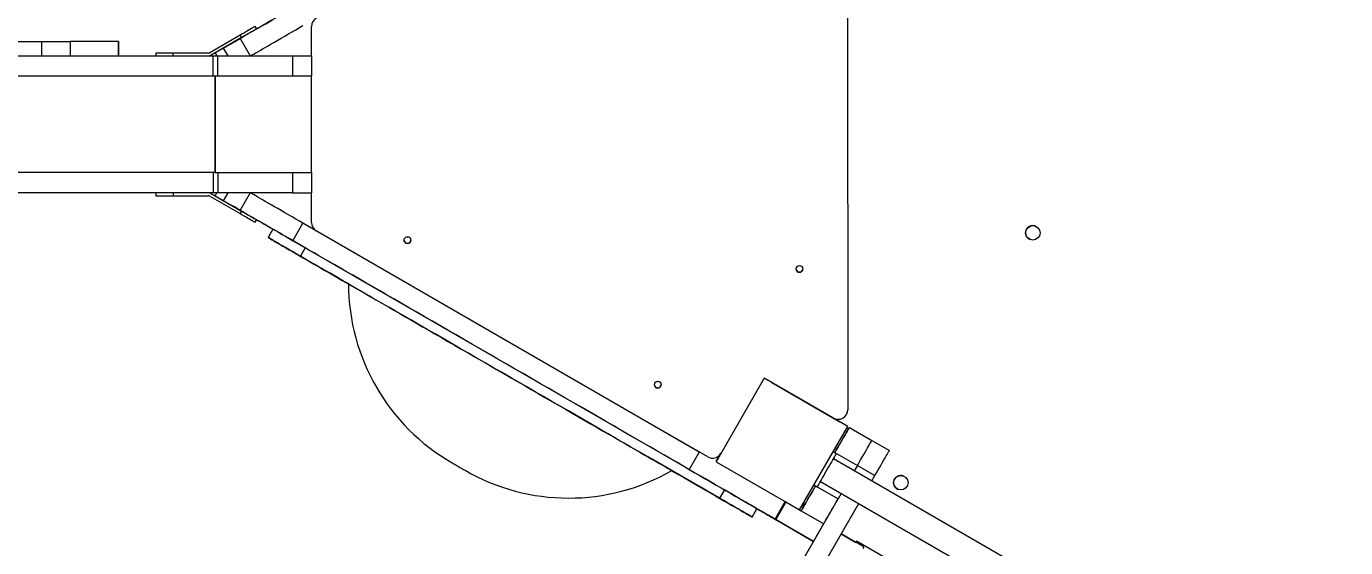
# Model space of a CAD drawing. Header units: millimetres. Extents: x -8083 to 6576, y -6691 to 5601.
# Drawn here: x -3914 to -2545, y -499 to 42 of the extents above; entities that cross this region are included whole.
import ezdxf

# ---------------------------------------------------------------- set-up
doc = ezdxf.new("R2010")
doc.units = ezdxf.units.MM
for name, color, linetype in [('DIKOM_ОБЪЕКТ', 7, 'Continuous'), ('DIKOM_РАЗМЕР_ЗОНА', 7, 'Continuous'), ('DIKOM_РАЗМЕР_ОБЪЕКТА', 7, 'Continuous')]:
    doc.layers.add(name, color=color, linetype=linetype)
doc.styles.add('style1', font='arial.ttf', dxfattribs={"width": 0.8})
doc.dimstyles.new('1-50', dxfattribs={"dimtxt": 300, "dimasz": 200, "dimexe": 100, "dimexo": 0, "dimgap": 100, "dimtad": 1, "dimtxsty": 'style1', "dimcen": 200, "dimclrd": 7, "dimclre": 7, "dimclrt": 7, "dimadec": 1, "dimazin": 2, "dimtfac": 1, "dimtmove": 0, "dimatfit": 2, "dimfxl": 0, "dimlwd": 25, "dimlwe": 18, "dimarcsym": 0})

# ---------------------------------------------------------------- blocks, each defined once
blk = doc.blocks.new('*D9')
at = {"layer": 'Defpoints', "color": 0, "transparency": 16777216}
for p in [(-396.4, 3600.5), (-7041.6, -3045.5), (-3854.4, -3045.5)]:
    blk.add_point(p, dxfattribs=at)
at = {"layer": 'DIKOM_РАЗМЕР_ОБЪЕКТА', "color": 7, "lineweight": 18, "transparency": 16777216}
for p, q in [((-396.4, 3600.5), (-7141.6, 3600.5)), ((-3854.4, -3045.5), (-7141.6, -3045.5))]:
    blk.add_line(p, q, dxfattribs=at)
at = {"layer": 'DIKOM_РАЗМЕР_ОБЪЕКТА', "color": 7, "lineweight": 25, "transparency": 16777216}
blk.add_line((-7041.6, 3400.5), (-7041.6, -2845.5), dxfattribs=at)
at = {"layer": 'DIKOM_РАЗМЕР_ОБЪЕКТА', "color": 7, "transparency": 16777216}
for points in [[(-7075, 3400.5), (-7008.3, 3400.5), (-7041.6, 3600.5)], [(-7075, -2845.5), (-7008.3, -2845.5), (-7041.6, -3045.5)]]:
    blk.add_solid(points, dxfattribs=at)
at = {"layer": 'DIKOM_РАЗМЕР_ОБЪЕКТА', "color": 7, "transparency": 16777216, "insert": (-7294.8, 463.6), "char_height": 300, "attachment_point": 5, "rotation": 90, "style": 'style1'}
blk.add_mtext('6650', dxfattribs=at)
blk = doc.blocks.new('*D10')
at = {"layer": 'Defpoints', "color": 0, "transparency": 16777216}
for p in [(-4711.6, -59.9), (5076.7, -1609.9), (5076.7, -5900.2)]:
    blk.add_point(p, dxfattribs=at)
at = {"layer": 'DIKOM_РАЗМЕР_ОБЪЕКТА', "color": 7, "lineweight": 18, "transparency": 16777216}
for p, q in [((-4711.6, -59.9), (-4711.6, -6000.2)), ((5076.7, -1609.9), (5076.7, -6000.2))]:
    blk.add_line(p, q, dxfattribs=at)
at = {"layer": 'DIKOM_РАЗМЕР_ОБЪЕКТА', "color": 7, "lineweight": 25, "transparency": 16777216}
blk.add_line((-4511.6, -5900.2), (4876.7, -5900.2), dxfattribs=at)
at = {"layer": 'DIKOM_РАЗМЕР_ОБЪЕКТА', "color": 7, "transparency": 16777216}
for points in [[(-4511.6, -5866.9), (-4511.6, -5933.5), (-4711.6, -5900.2)], [(4876.7, -5866.9), (4876.7, -5933.5), (5076.7, -5900.2)]]:
    blk.add_solid(points, dxfattribs=at)
at = {"layer": 'DIKOM_РАЗМЕР_ОБЪЕКТА', "color": 7, "transparency": 16777216, "insert": (410.1, -5647), "char_height": 300, "attachment_point": 5, "style": 'style1'}
blk.add_mtext('10000', dxfattribs=at)
blk = doc.blocks.new('*D12')
at = {"layer": 'Defpoints', "color": 0, "transparency": 16777216}
for p in [(-682.9, 5600.5), (-7632.5, -5169.1), (-3908.3, -5169.1)]:
    blk.add_point(p, dxfattribs=at)
at = {"layer": 'DIKOM_РАЗМЕР_ЗОНА', "color": 7, "lineweight": 18, "transparency": 16777216}
for p, q in [((-682.9, 5600.5), (-7732.5, 5600.5)), ((-3908.3, -5169.1), (-7732.5, -5169.1))]:
    blk.add_line(p, q, dxfattribs=at)
at = {"layer": 'DIKOM_РАЗМЕР_ЗОНА', "color": 7, "lineweight": 25, "transparency": 16777216}
blk.add_line((-7632.5, 5400.5), (-7632.5, -4969.1), dxfattribs=at)
at = {"layer": 'DIKOM_РАЗМЕР_ЗОНА', "color": 7, "transparency": 16777216}
for points in [[(-7665.9, 5400.5), (-7599.2, 5400.5), (-7632.5, 5600.5)], [(-7665.9, -4969.1), (-7599.2, -4969.1), (-7632.5, -5169.1)]]:
    blk.add_solid(points, dxfattribs=at)
at = {"layer": 'DIKOM_РАЗМЕР_ЗОНА', "color": 7, "transparency": 16777216, "insert": (-7885.7, 474.9), "char_height": 300, "attachment_point": 5, "rotation": 90, "style": 'style1'}
blk.add_mtext('10800', dxfattribs=at)

msp = doc.modelspace()

# ---------------------------------------------------------------- linework, layer by layer
at = {"layer": 'DIKOM_ОБЪЕКТ', "color": 7, "linetype": 'Continuous', "lineweight": 15}
for p, q in [((-3061.966, 236.199), (-3061.923, -355.926)), ((-3675.293, 39.1), (-3676.793, 41.698)), ((-3618.212, 41.797), (-3618.212, 41.796)), ((-3618.212, 11.118), (-3618.212, 41.797)), ((-3618.212, 11.118), (-3618.212, 41.796)), ((-3692.382, 32.698), (-3723.867, 14.52)), ((-3690.881, 30.1), (-3722.367, 11.922)), ((-3692.275, 29.279), (-3692.404, 29.195)), ((-3692.404, 29.195), (-3681.968, 11.118)), ((-3692.382, 32.698), (-3690.881, 30.1)), ((-3927.402, 26.118), (-3898.289, 26.118)), ((-3898.289, 11.118), (-3898.289, 26.118)), ((-3898.289, 26.118), (-3868.599, 26.118)), ((-3868.599, 26.118), (-3868.599, 11.118)), ((-3818.617, 26.118), (-3868.599, 26.118)), ((-3818.617, 26.118), (-3818.617, 11.118)), ((-3818.474, 26.118), (-3818.617, 26.118)), ((-3818.474, 11.118), (-3818.474, 26.118)), ((-3779.723, 14.118), (-3779.723, 11.118)), ((-3761.723, 14.118), (-3779.723, 14.118)), ((-3761.723, 11.118), (-3761.723, 14.118)), ((-3725.367, 14.118), (-3761.723, 14.118)), ((-3709.577, 19.291), (-3718.237, 14.291)), ((-3718.237, 14.291), (-3716.405, 11.118)), ((-3704.858, 11.118), (-3709.577, 19.291)), ((-4569.492, 11.118), (-3720.398, 11.118)), ((-3720.398, -9.882), (-3720.398, 11.118)), ((-3720.398, 11.118), (-3715.355, 11.118)), ((-3715.355, -9.882), (-3715.355, 11.118)), ((-3715.355, 11.118), (-3637.918, 11.118)), ((-3637.918, 11.118), (-3637.918, -9.882)), ((-3637.918, 11.118), (-3617.918, 11.118)), ((-3617.918, -9.882), (-3617.918, 11.118)), ((-3718.712, -9.882), (-4686.41, -9.882)), ((-3720.398, -9.882), (-4569.492, -9.882)), ((-3718.106, -9.882), (-3720.398, -9.882)), ((-3718.712, -9.882), (-3718.712, -109.882)), ((-3718.712, -10.231), (-3718.212, -9.942)), ((-3718.212, -9.882), (-3718.212, -109.882)), ((-3618.212, -9.882), (-3718.212, -9.882)), ((-3618.212, -109.882), (-3618.212, -9.882)), ((-3618.212, -9.882), (-3617.918, -9.882)), ((-3718.712, -109.882), (-4686.41, -109.882)), ((-3720.398, -109.882), (-4569.492, -109.882)), ((-3720.398, -109.882), (-3720.398, -130.882)), ((-3718.212, -109.882), (-3720.398, -109.882)), ((-3718.212, -109.821), (-3718.712, -109.532)), ((-3718.212, -109.882), (-3618.212, -109.882)), ((-3715.355, -109.882), (-3715.355, -130.882)), ((-3637.918, -109.882), (-3637.918, -130.882)), ((-3617.918, -109.882), (-3618.212, -109.882)), ((-3617.918, -130.882), (-3617.918, -109.882)), ((-3720.398, -130.882), (-4569.492, -130.882)), ((-3779.723, -130.882), (-3779.723, -133.882)), ((-3779.723, -133.882), (-3761.723, -133.882)), ((-3761.723, -130.882), (-3761.723, -133.882)), ((-3761.723, -133.882), (-3725.367, -133.882)), ((-3723.867, -134.284), (-3692.382, -152.462)), ((-3722.652, -131.542), (-3723.796, -130.882)), ((-3722.367, -131.685), (-3690.881, -149.864)), ((-3715.355, -130.882), (-3720.398, -130.882)), ((-3718.237, -134.055), (-3716.405, -130.882)), ((-3718.237, -134.055), (-3709.577, -139.055)), ((-3637.918, -130.882), (-3715.355, -130.882)), ((-3709.577, -139.055), (-3704.858, -130.882)), ((-3681.968, -130.882), (-3692.404, -148.958)), ((-3637.918, -130.882), (-3617.918, -130.882)), ((-3618.212, -161.776), (-3618.212, -130.882)), ((-3618.212, -161.774), (-3618.212, -130.882)), ((-3692.404, -148.958), (-3692.275, -149.042)), ((-3690.881, -149.864), (-3692.382, -152.462)), ((-3676.793, -161.462), (-3675.293, -158.864)), ((-3637.64, -180.573), (-3627.14, -162.386)), ((-3215.87, -399.842), (-3627.14, -162.386)), ((-3618.212, -161.776), (-3618.212, -161.774)), ((-3618.212, -161.774), (-3618.21, -161.98)), ((-3618.21, -161.98), (-3618.21, -161.982)), ((-3658.357, -168.65), (-3663.357, -177.31)), ((-3226.37, -418.029), (-3637.64, -180.573)), ((-3624.848, -187.986), (-3629.847, -196.646)), ((-3629.847, -196.646), (-3563.806, -234.779)), ((-3148.523, -323.305), (-3198.523, -409.907)), ((-3061.92, -373.305), (-3148.523, -323.305)), ((-3139.864, -328.248), (-3140.739, -327.799)), ((-3140.72, -327.808), (-3070.628, -368.275)), ((-3076.923, -364.587), (-3139.864, -328.248)), ((-3321.765, -338.699), (-3321.766, -338.701)), ((-3207.184, -404.851), (-3321.765, -338.699)), ((-3070.628, -368.275), (-3070.456, -368.377)), ((-3111.921, -459.907), (-3061.92, -373.305)), ((-3060.237, -374.278), (-3060.201, -374.298)), ((-3060.201, -374.298), (-3036.818, -387.798)), ((-3036.821, -387.802), (-3018.634, -398.302)), ((-3194.848, -447.793), (-3260.806, -409.716)), ((-3215.87, -399.842), (-3226.37, -418.029)), ((-3194.465, -402.548), (-3198.645, -409.788)), ((-3198.523, -409.907), (-3111.921, -459.907)), ((-3076.92, -399.286), (-3073.46, -401.283)), ((-2477.423, -752.911), (-3076.709, -406.913)), ((-3073.46, -401.284), (-3051.817, -413.78)), ((-3051.817, -413.78), (-3055.066, -419.409)), ((-3051.819, -413.783), (-3033.632, -424.283)), ((-3036.88, -429.909), (-3033.632, -424.283)), ((-3096.921, -433.927), (-3093.465, -435.922)), ((-3096.92, -433.927), (-3093.46, -435.924)), ((-3095.199, -434.921), (-3095.204, -434.929)), ((-3095.204, -434.929), (-3071.821, -448.429)), ((-3093.465, -435.922), (-3093.46, -435.924)), ((-3090.209, -430.296), (-2490.923, -776.294)), ((-3003.172, -425.124), (-3003.172, -425.124)), ((-3189.848, -439.133), (-3194.848, -447.793)), ((-3137.222, -469.508), (-3126.722, -451.321)), ((-3126.084, -451.739), (-3136.584, -469.925)), ((-3127.394, -544.683), (-3071.821, -448.429)), ((-3126.185, -451.673), (-3111.975, -459.877)), ((-3068.566, -442.791), (-3071.821, -448.429)), ((-3010.402, -438.267), (-3010.402, -438.267)), ((-3161.062, -467.31), (-3156.062, -458.65)), ((-3156.076, -458.673), (-3153.886, -459.938)), ((-3111.976, -459.877), (-3111.921, -459.907)), ((-3111.975, -459.877), (-3111.972, -459.879)), ((-3111.975, -459.877), (-3110.224, -460.888)), ((-3111.972, -459.879), (-3110.225, -460.888)), ((-3110.204, -460.906), (-3110.235, -460.878)), ((-3110.204, -460.906), (-3086.822, -474.406)), ((-3109.207, -555.183), (-3050.38, -453.291)), ((-3108.305, -456.422), (-3108.305, -456.424)), ((-3086.859, -474.384), (-3163.244, -606.687)), ((-3136.584, -469.925), (-3137.222, -469.508)), ((-3136.581, -469.92), (-3097.356, -492.566)), ((-3136.28, -470.094), (-3136.308, -470.142)), ((-3136.308, -470.142), (-3136.294, -470.116)), ((-3136.294, -470.116), (-3136.281, -470.094)), ((-3136.294, -470.116), (-3136.294, -470.116)), ((-3097.357, -492.568), (-3136.281, -470.095)), ((-3131.951, -472.594), (-3131.951, -472.594)), ((-3045.287, -498.39), (-3068.635, -484.91)), ((-3068.63, -484.902), (-3053.515, -493.629)), ((-3053.515, -493.629), (-3068.63, -484.902)), ((-3053.518, -493.638), (-3052.768, -492.34)), ((-3052.768, -492.34), (-3052.77, -492.339)), ((-2563.464, -774.84), (-3052.768, -492.34)), ((-3053.513, -493.626), (-3053.519, -493.637))]:
    msp.add_line(p, q, dxfattribs=at)
at = {"layer": 'DIKOM_ОБЪЕКТ', "color": 7, "linetype": 'Continuous', "lineweight": 15, "flags": 128}
for points in [[(-3637.64, 60.809), (-3641.338, 58.674), (-3645.095, 56.505), (-3648.883, 54.318), (-3652.672, 52.13), (-3656.434, 49.958), (-3660.14, 47.819), (-3663.762, 45.728), (-3667.27, 43.702), (-3670.64, 41.757), (-3673.844, 39.907), (-3676.859, 38.167), (-3679.66, 36.55), (-3682.228, 35.068), (-3684.541, 33.733), (-3686.582, 32.554), (-3688.336, 31.542), (-3689.789, 30.703), (-3690.93, 30.045), (-3691.75, 29.572), (-3692.242, 29.288), (-3692.404, 29.195)], [(-3676.793, 41.698), (-3676.952, 41.607), (-3677.425, 41.334), (-3678.202, 40.885), (-3679.268, 40.27), (-3680.6, 39.5), (-3682.173, 38.592), (-3683.953, 37.564), (-3685.906, 36.437), (-3687.989, 35.234), (-3690.163, 33.979), (-3692.382, 32.698)], [(-3681.713, 11.118), (-3681.249, 11.386), (-3680.43, 11.859), (-3679.289, 12.517), (-3677.836, 13.355), (-3676.082, 14.368), (-3674.041, 15.546), (-3671.728, 16.881), (-3669.161, 18.363), (-3666.359, 19.981), (-3663.344, 21.721), (-3660.14, 23.571), (-3656.77, 25.516), (-3653.262, 27.542), (-3649.64, 29.632), (-3645.934, 31.772), (-3642.172, 33.944), (-3638.383, 36.132), (-3634.595, 38.319), (-3630.838, 40.488), (-3627.14, 42.623)], [(-3675.309, 39.128), (-3673.254, 40.315), (-3669.686, 42.375), (-3665.831, 44.602), (-3661.692, 46.992), (-3658.38, 48.905)], [(-3709.577, 19.291), (-3707.112, 20.714), (-3704.698, 22.108), (-3702.384, 23.444), (-3700.216, 24.696), (-3698.239, 25.837), (-3696.493, 26.845), (-3695.015, 27.698), (-3693.833, 28.38), (-3692.972, 28.877), (-3692.449, 29.179), (-3692.275, 29.279)], [(-3694.715, 27.875), (-3694.55, 27.97), (-3694.074, 28.245), (-3693.339, 28.669), (-3692.425, 29.197), (-3691.43, 29.771), (-3690.463, 30.33), (-3689.629, 30.812), (-3689.017, 31.165), (-3688.694, 31.351), (-3688.695, 31.351), (-3689.02, 31.163), (-3689.634, 30.808), (-3690.469, 30.326), (-3691.437, 29.767), (-3692.431, 29.193), (-3693.345, 28.666), (-3694.078, 28.243), (-3694.552, 27.969), (-3694.715, 27.875)], [(-3675.293, 39.1), (-3675.451, 39.009), (-3675.924, 38.736), (-3676.702, 38.287), (-3677.767, 37.672), (-3679.1, 36.902), (-3680.673, 35.994), (-3682.454, 34.966), (-3684.405, 33.839), (-3686.49, 32.636), (-3688.663, 31.381), (-3690.881, 30.1)], [(-3718.237, 14.291), (-3720.702, 12.868), (-3723.116, 11.475), (-3723.733, 11.118)], [(-3723.796, 11.118), (-3722.643, 11.784), (-3722.474, 11.881)], [(-3723.733, -130.882), (-3723.116, -131.238), (-3720.702, -132.632), (-3718.237, -134.055)], [(-3627.14, -162.386), (-3630.838, -160.251), (-3634.595, -158.082), (-3638.383, -155.895), (-3642.172, -153.707), (-3645.934, -151.535), (-3649.64, -149.395), (-3653.262, -147.305), (-3656.77, -145.279), (-3660.14, -143.334), (-3663.344, -141.484), (-3666.359, -139.744), (-3669.161, -138.126), (-3671.728, -136.644), (-3674.041, -135.309), (-3676.082, -134.131), (-3677.836, -133.119), (-3679.289, -132.28), (-3680.43, -131.622), (-3681.249, -131.149), (-3681.713, -130.882)], [(-3692.275, -149.042), (-3692.449, -148.942), (-3692.972, -148.641), (-3693.833, -148.144), (-3695.015, -147.461), (-3696.493, -146.608), (-3698.239, -145.6), (-3700.216, -144.459), (-3702.384, -143.208), (-3704.698, -141.871), (-3707.112, -140.478), (-3709.577, -139.055)], [(-3688.653, -151.138), (-3688.816, -151.044), (-3689.29, -150.77), (-3690.024, -150.347), (-3690.937, -149.82), (-3691.931, -149.246), (-3692.898, -148.687), (-3693.734, -148.204), (-3694.348, -147.85), (-3694.673, -147.662), (-3694.674, -147.662), (-3694.351, -147.848), (-3693.74, -148.201), (-3692.905, -148.683), (-3691.938, -149.241), (-3690.943, -149.816), (-3690.029, -150.343), (-3689.294, -150.768), (-3688.818, -151.042), (-3688.653, -151.138)], [(-3692.404, -148.958), (-3692.242, -149.051), (-3691.75, -149.335), (-3690.93, -149.808), (-3689.789, -150.467), (-3688.336, -151.305), (-3686.582, -152.317), (-3684.541, -153.496), (-3682.228, -154.831), (-3679.66, -156.313), (-3676.859, -157.93), (-3673.844, -159.67), (-3670.64, -161.52), (-3667.27, -163.466), (-3663.762, -165.491), (-3660.14, -167.582), (-3656.434, -169.722), (-3652.672, -171.894), (-3648.883, -174.081), (-3645.095, -176.268), (-3641.338, -178.438), (-3637.64, -180.573)], [(-3690.881, -149.864), (-3688.663, -151.144), (-3686.49, -152.399), (-3684.405, -153.602), (-3682.454, -154.729), (-3680.673, -155.757), (-3679.1, -156.665), (-3677.767, -157.435), (-3676.702, -158.05), (-3675.924, -158.499), (-3675.451, -158.772), (-3675.293, -158.864)], [(-3692.382, -152.462), (-3690.163, -153.742), (-3687.989, -154.997), (-3685.906, -156.2), (-3683.953, -157.327), (-3682.173, -158.355), (-3680.6, -159.263), (-3679.268, -160.033), (-3678.202, -160.648), (-3677.425, -161.097), (-3676.952, -161.37), (-3676.793, -161.462)], [(-3658.371, -168.673), (-3661.692, -166.755), (-3665.831, -164.365), (-3669.686, -162.138), (-3673.254, -160.078), (-3675.309, -158.891)], [(-3629.847, -196.646), (-3634.089, -194.198), (-3638.06, -191.906), (-3641.756, -189.773), (-3645.173, -187.801), (-3648.305, -185.993), (-3651.15, -184.351), (-3653.704, -182.877), (-3655.964, -181.574), (-3657.926, -180.441), (-3659.589, -179.482), (-3660.951, -178.696), (-3662.01, -178.085), (-3662.765, -177.651), (-3663.214, -177.392), (-3663.357, -177.31), (-3663.194, -177.405), (-3662.726, -177.676), (-3661.953, -178.123), (-3660.875, -178.746), (-3659.494, -179.544), (-3657.812, -180.516), (-3655.831, -181.661), (-3653.552, -182.977), (-3650.98, -184.462), (-3648.117, -186.116), (-3644.966, -187.936), (-3641.533, -189.919), (-3637.819, -192.064), (-3633.831, -194.367), (-3629.572, -196.826), (-3625.049, -199.438), (-3620.267, -202.2), (-3615.231, -205.108), (-3609.947, -208.159), (-3604.423, -211.349), (-3598.664, -214.674), (-3592.679, -218.131), (-3586.474, -221.714), (-3580.056, -225.42), (-3579.924, -225.496)], [(-3189.848, -439.133), (-3194.371, -436.521), (-3199.153, -433.759), (-3204.189, -430.851), (-3209.473, -427.8), (-3214.997, -424.61), (-3220.755, -421.285), (-3226.741, -417.829), (-3232.947, -414.245), (-3239.364, -410.54), (-3245.986, -406.716), (-3252.805, -402.779), (-3259.812, -398.733), (-3266.998, -394.583), (-3274.356, -390.335), (-3281.875, -385.994), (-3289.546, -381.564), (-3297.362, -377.052), (-3305.31, -372.462), (-3313.384, -367.801), (-3321.571, -363.073), (-3329.863, -358.286), (-3338.249, -353.444), (-3346.719, -348.554), (-3355.262, -343.621), (-3363.87, -338.651), (-3372.53, -333.651), (-3381.231, -328.627), (-3389.965, -323.585), (-3398.72, -318.53), (-3407.485, -313.47), (-3416.25, -308.409), (-3425.004, -303.355), (-3433.736, -298.314), (-3442.435, -293.291), (-3451.092, -288.293), (-3459.695, -283.326), (-3468.235, -278.396), (-3476.7, -273.509), (-3485.08, -268.671), (-3493.366, -263.888), (-3501.547, -259.165), (-3509.612, -254.508), (-3517.553, -249.924), (-3525.359, -245.417), (-3533.022, -240.994), (-3540.531, -236.659), (-3547.878, -232.417), (-3555.053, -228.275), (-3562.049, -224.237), (-3568.855, -220.308), (-3575.465, -216.492), (-3581.869, -212.795), (-3588.061, -209.22), (-3594.033, -205.773), (-3599.777, -202.458), (-3605.286, -199.277), (-3610.554, -196.236), (-3615.574, -193.339), (-3620.341, -190.587), (-3624.848, -187.986), (-3629.089, -185.538), (-3633.06, -183.246), (-3636.756, -181.112), (-3640.173, -179.141), (-3643.305, -177.333), (-3646.15, -175.691), (-3648.704, -174.217), (-3650.963, -172.913), (-3652.926, -171.781), (-3654.589, -170.821), (-3655.951, -170.036), (-3657.01, -169.425), (-3657.765, -168.99), (-3658.214, -168.732), (-3658.357, -168.65)], [(-3632.343, -195.213), (-3633.304, -194.658), (-3634.333, -194.064), (-3635.34, -193.482), (-3636.235, -192.966), (-3636.938, -192.56), (-3637.387, -192.3), (-3637.542, -192.211), (-3637.39, -192.299), (-3636.943, -192.557), (-3636.241, -192.962), (-3635.348, -193.478), (-3634.341, -194.059), (-3633.311, -194.653), (-3632.35, -195.209), (-3631.541, -195.675), (-3630.959, -196.012), (-3630.654, -196.188), (-3630.653, -196.189), (-3630.956, -196.014), (-3631.537, -195.678), (-3632.343, -195.213)], [(-3194.848, -447.793), (-3199.371, -445.181), (-3204.153, -442.42), (-3209.189, -439.511), (-3214.472, -436.46), (-3219.997, -433.27), (-3225.755, -429.945), (-3231.741, -426.489), (-3237.946, -422.906), (-3244.364, -419.2), (-3250.986, -415.376), (-3257.805, -411.439), (-3264.812, -407.393), (-3271.998, -403.244), (-3279.356, -398.995), (-3286.874, -394.654), (-3294.546, -390.224), (-3302.362, -385.712), (-3310.311, -381.122), (-3318.384, -376.461), (-3326.571, -371.734), (-3334.863, -366.946), (-3343.249, -362.104), (-3351.719, -357.214), (-3360.263, -352.281), (-3368.869, -347.312), (-3377.529, -342.312), (-3386.232, -337.287), (-3394.965, -332.245), (-3403.72, -327.19), (-3412.485, -322.13), (-3421.25, -317.069), (-3430.003, -312.016), (-3438.736, -306.974), (-3447.436, -301.951), (-3456.092, -296.954), (-3464.696, -291.987), (-3473.235, -287.057), (-3481.7, -282.169), (-3490.081, -277.331), (-3498.366, -272.548), (-3506.547, -267.825), (-3514.612, -263.169), (-3522.553, -258.584), (-3530.359, -254.078), (-3538.022, -249.654), (-3545.531, -245.319), (-3552.878, -241.078), (-3560.053, -236.935), (-3567.048, -232.897), (-3573.855, -228.968), (-3580.465, -225.152), (-3586.869, -221.455), (-3593.061, -217.881), (-3599.033, -214.433), (-3604.777, -211.118), (-3610.286, -207.938), (-3615.554, -204.897), (-3620.574, -201.999), (-3625.341, -199.248), (-3629.847, -196.646)], [(-3605.351, -210.809), (-3606.312, -210.255), (-3607.341, -209.66), (-3608.349, -209.079), (-3609.243, -208.562), (-3609.946, -208.156), (-3610.396, -207.897), (-3610.551, -207.807), (-3610.397, -207.895), (-3609.951, -208.153), (-3609.249, -208.558), (-3608.356, -209.074), (-3607.349, -209.655), (-3606.319, -210.25), (-3605.358, -210.805), (-3604.55, -211.272), (-3603.967, -211.608), (-3603.662, -211.785), (-3603.66, -211.785), (-3603.964, -211.61), (-3604.544, -211.275), (-3605.351, -210.809)], [(-3579.924, -225.484), (-3580.651, -225.064), (-3582.481, -224.007), (-3584.012, -223.122), (-3585.242, -222.412), (-3586.168, -221.876), (-3586.79, -221.517), (-3587.104, -221.335), (-3587.113, -221.329), (-3586.814, -221.501), (-3586.209, -221.85), (-3585.298, -222.375), (-3584.084, -223.075), (-3582.569, -223.95), (-3580.754, -224.997), (-3578.644, -226.214), (-3576.242, -227.601), (-3573.552, -229.153), (-3570.579, -230.869), (-3567.329, -232.745), (-3563.806, -234.779)], [(-3563.806, -234.779), (-3560.017, -236.966), (-3555.968, -239.302), (-3551.668, -241.785), (-3547.124, -244.408), (-3542.342, -247.168), (-3537.332, -250.06), (-3532.102, -253.079), (-3526.663, -256.219), (-3521.022, -259.476), (-3515.19, -262.842), (-3509.178, -266.313), (-3502.996, -269.882), (-3496.654, -273.543), (-3490.165, -277.289), (-3483.538, -281.115), (-3476.787, -285.013), (-3469.922, -288.976), (-3462.956, -292.998), (-3455.901, -297.071), (-3448.769, -301.188), (-3441.573, -305.343), (-3434.325, -309.527), (-3427.039, -313.733), (-3419.727, -317.955), (-3412.401, -322.184), (-3405.076, -326.414), (-3397.762, -330.636), (-3390.474, -334.844), (-3383.225, -339.03), (-3376.026, -343.186), (-3368.89, -347.306), (-3361.831, -351.382), (-3354.86, -355.407), (-3347.99, -359.374), (-3341.232, -363.276), (-3334.598, -367.106), (-3328.101, -370.857), (-3321.752, -374.523), (-3315.561, -378.098), (-3309.539, -381.575), (-3303.698, -384.947), (-3298.048, -388.21), (-3292.597, -391.358), (-3287.356, -394.384), (-3282.334, -397.284), (-3277.541, -400.052), (-3272.983, -402.683), (-3268.67, -405.174), (-3264.609, -407.52), (-3260.806, -409.716)], [(-3560.65, -236.594), (-3560.496, -236.682), (-3560.05, -236.94), (-3559.348, -237.345), (-3558.455, -237.861), (-3557.448, -238.442), (-3556.418, -239.036), (-3555.457, -239.592), (-3554.649, -240.058), (-3554.066, -240.395), (-3553.761, -240.571), (-3553.759, -240.572), (-3554.063, -240.397), (-3554.643, -240.061), (-3555.45, -239.596), (-3556.411, -239.041), (-3557.44, -238.447), (-3558.448, -237.865), (-3559.342, -237.349), (-3560.045, -236.943), (-3560.495, -236.683), (-3560.65, -236.594)], [(-3415.921, -320.148), (-3415.768, -320.237), (-3415.321, -320.495), (-3414.62, -320.9), (-3413.726, -321.415), (-3412.719, -321.996), (-3411.689, -322.591), (-3410.728, -323.146), (-3409.92, -323.613), (-3409.337, -323.949), (-3409.032, -324.126), (-3409.031, -324.126), (-3409.334, -323.951), (-3409.915, -323.616), (-3410.721, -323.151), (-3411.682, -322.596), (-3412.712, -322.001), (-3413.719, -321.42), (-3414.613, -320.903), (-3415.317, -320.497), (-3415.766, -320.238), (-3415.921, -320.148)], [(-3060.237, -374.278), (-3060.332, -374.441), (-3060.613, -374.929), (-3061.079, -375.736), (-3061.723, -376.85), (-3062.537, -378.26), (-3063.511, -379.945), (-3064.632, -381.887), (-3065.886, -384.059), (-3067.258, -386.435), (-3068.73, -388.985), (-3070.285, -391.676), (-3071.901, -394.476), (-3073.559, -397.348), (-3075.238, -400.257)], [(-3075.199, -400.28), (-3073.52, -397.371), (-3071.861, -394.498), (-3070.245, -391.699), (-3068.691, -389.007), (-3067.219, -386.457), (-3065.847, -384.081), (-3064.593, -381.908), (-3063.472, -379.967), (-3062.499, -378.281), (-3061.686, -376.871), (-3061.042, -375.756), (-3060.577, -374.949), (-3060.295, -374.461), (-3060.201, -374.298)], [(-3051.819, -413.783), (-3050.139, -410.874), (-3048.481, -408.002), (-3046.864, -405.202), (-3045.311, -402.51), (-3043.838, -399.96), (-3042.467, -397.584), (-3041.213, -395.412), (-3040.092, -393.47), (-3039.119, -391.784), (-3038.305, -390.375), (-3037.662, -389.26), (-3037.196, -388.453), (-3036.915, -387.965), (-3036.821, -387.802)], [(-3051.817, -413.78), (-3050.137, -410.871), (-3048.479, -407.998), (-3046.862, -405.199), (-3045.308, -402.507), (-3043.836, -399.957), (-3042.464, -397.581), (-3041.21, -395.408), (-3040.09, -393.467), (-3039.117, -391.781), (-3038.303, -390.371), (-3037.659, -389.256), (-3037.194, -388.449), (-3036.913, -387.961), (-3036.818, -387.798)], [(-3271.077, -403.779), (-3270.924, -403.867), (-3270.477, -404.125), (-3269.776, -404.53), (-3268.881, -405.046), (-3267.875, -405.627), (-3266.845, -406.221), (-3265.884, -406.776), (-3265.076, -407.243), (-3264.493, -407.579), (-3264.187, -407.756), (-3264.187, -407.757), (-3264.49, -407.582), (-3265.071, -407.246), (-3265.877, -406.781), (-3266.838, -406.226), (-3267.868, -405.632), (-3268.875, -405.05), (-3269.769, -404.534), (-3270.473, -404.128), (-3270.921, -403.868), (-3271.077, -403.779)], [(-3260.806, -409.716), (-3257.269, -411.758), (-3254.004, -413.644), (-3251.016, -415.369), (-3248.311, -416.932), (-3245.894, -418.328), (-3243.769, -419.555), (-3241.939, -420.613), (-3240.408, -421.497), (-3239.177, -422.208), (-3238.251, -422.743), (-3237.63, -423.103), (-3237.315, -423.285), (-3237.307, -423.29), (-3237.606, -423.118), (-3238.211, -422.77), (-3239.122, -422.245), (-3240.336, -421.544), (-3241.851, -420.67), (-3243.665, -419.623), (-3244.499, -419.142)], [(-3093.46, -435.924), (-3093.367, -435.763), (-3093.089, -435.282), (-3092.632, -434.491), (-3092.004, -433.403), (-3091.216, -432.04), (-3090.285, -430.427), (-3089.226, -428.593), (-3088.06, -426.573), (-3086.808, -424.405), (-3085.493, -422.129), (-3084.141, -419.787), (-3082.776, -417.423), (-3081.424, -415.081), (-3080.11, -412.804), (-3078.859, -410.636), (-3077.692, -408.616), (-3076.634, -406.782), (-3075.702, -405.169), (-3074.915, -403.805), (-3074.288, -402.718), (-3073.831, -401.926), (-3073.553, -401.445), (-3073.46, -401.283)], [(-3033.632, -424.283), (-3031.953, -421.374), (-3030.294, -418.502), (-3028.678, -415.702), (-3027.124, -413.01), (-3025.652, -410.46), (-3024.28, -408.084), (-3023.026, -405.912), (-3021.906, -403.97), (-3020.932, -402.284), (-3020.119, -400.875), (-3019.475, -399.76), (-3019.01, -398.953), (-3018.728, -398.465), (-3018.634, -398.302)], [(-3472.425, -411.098), (-3472.257, -411.195), (-3471.76, -411.482), (-3470.96, -411.944), (-3469.897, -412.558), (-3468.624, -413.293), (-3467.204, -414.112), (-3465.71, -414.975), (-3464.216, -415.838), (-3462.796, -416.657), (-3461.523, -417.392), (-3460.46, -418.006), (-3459.66, -418.468), (-3459.163, -418.754), (-3458.995, -418.852)], [(-3472.425, -411.098), (-3472.257, -411.195), (-3471.76, -411.481), (-3470.96, -411.943), (-3469.896, -412.557), (-3468.623, -413.292), (-3467.204, -414.111), (-3465.71, -414.974), (-3464.215, -415.837), (-3462.796, -416.656), (-3461.523, -417.392), (-3460.459, -418.005), (-3459.66, -418.467), (-3459.163, -418.754), (-3458.995, -418.852)], [(-3244.509, -419.148), (-3243.955, -419.468), (-3237.55, -423.165), (-3231.359, -426.739), (-3225.387, -430.186), (-3219.643, -433.502), (-3214.134, -436.682), (-3208.866, -439.723), (-3203.846, -442.621), (-3199.079, -445.372), (-3194.573, -447.973), (-3190.331, -450.422), (-3186.36, -452.714), (-3182.664, -454.847), (-3179.247, -456.819), (-3176.115, -458.627), (-3173.269, -460.269), (-3170.716, -461.742), (-3168.456, -463.046), (-3166.494, -464.179), (-3164.83, -465.138), (-3163.469, -465.924), (-3162.41, -466.534), (-3161.655, -466.969), (-3161.206, -467.228), (-3161.063, -467.31), (-3161.225, -467.215), (-3161.694, -466.944), (-3162.467, -466.497), (-3163.545, -465.874), (-3164.926, -465.076), (-3166.608, -464.104), (-3168.589, -462.959), (-3170.868, -461.643), (-3173.44, -460.157), (-3176.303, -458.504), (-3179.454, -456.684), (-3182.887, -454.701), (-3186.601, -452.556), (-3190.589, -450.253), (-3194.848, -447.793)], [(-3226.37, -418.029), (-3220.558, -421.384), (-3214.842, -424.685), (-3209.235, -427.922), (-3203.752, -431.088), (-3198.405, -434.175), (-3193.21, -437.175), (-3188.177, -440.081), (-3183.321, -442.885), (-3178.653, -445.58), (-3174.185, -448.16), (-3169.929, -450.618), (-3165.895, -452.948), (-3162.092, -455.143), (-3158.531, -457.2), (-3155.22, -459.112), (-3152.168, -460.874), (-3149.383, -462.483), (-3146.871, -463.933), (-3144.639, -465.223), (-3142.692, -466.347), (-3141.035, -467.304), (-3139.672, -468.092), (-3138.608, -468.707), (-3137.843, -469.149), (-3137.381, -469.416), (-3137.222, -469.508)], [(-3215.358, -435.972), (-3214.55, -436.438), (-3213.967, -436.775), (-3213.662, -436.951), (-3213.661, -436.952), (-3213.964, -436.777), (-3214.544, -436.442), (-3215.351, -435.976), (-3216.312, -435.421), (-3217.342, -434.827), (-3218.349, -434.245), (-3219.244, -433.729), (-3219.947, -433.323), (-3220.396, -433.063), (-3220.551, -432.974), (-3220.398, -433.062), (-3219.951, -433.32), (-3219.249, -433.725), (-3218.356, -434.241), (-3217.349, -434.822), (-3216.32, -435.416), (-3215.358, -435.972)], [(-3095.237, -434.896), (-3096.916, -437.804), (-3098.575, -440.677), (-3100.191, -443.477), (-3101.745, -446.168), (-3103.217, -448.718), (-3104.589, -451.095), (-3105.843, -453.267), (-3106.964, -455.209), (-3107.937, -456.895), (-3108.751, -458.304), (-3109.394, -459.42), (-3109.86, -460.226), (-3110.141, -460.714), (-3110.235, -460.878)], [(-3110.204, -460.906), (-3110.086, -460.702), (-3109.785, -460.18), (-3109.303, -459.347), (-3108.648, -458.213), (-3107.827, -456.791), (-3106.85, -455.1), (-3105.73, -453.16), (-3104.48, -450.995), (-3103.116, -448.632), (-3101.654, -446.1), (-3100.112, -443.43), (-3098.51, -440.655), (-3096.867, -437.81), (-3095.204, -434.929)], [(-3188.698, -451.351), (-3187.89, -451.817), (-3187.308, -452.154), (-3187.002, -452.33), (-3187.001, -452.331), (-3187.304, -452.156), (-3187.885, -451.821), (-3188.692, -451.355), (-3189.653, -450.8), (-3190.682, -450.206), (-3191.689, -449.625), (-3192.584, -449.108), (-3193.287, -448.702), (-3193.736, -448.442), (-3193.891, -448.353), (-3193.739, -448.441), (-3193.291, -448.699), (-3192.59, -449.104), (-3191.696, -449.62), (-3190.69, -450.201), (-3189.66, -450.795), (-3188.698, -451.351)], [(-3156.062, -458.65), (-3156.063, -458.649), (-3156.225, -458.555), (-3156.694, -458.284), (-3157.467, -457.836), (-3158.545, -457.213), (-3159.926, -456.415), (-3161.608, -455.443), (-3163.589, -454.299), (-3165.867, -452.983), (-3168.44, -451.497), (-3171.303, -449.843), (-3174.453, -448.024), (-3177.888, -446.04), (-3181.601, -443.896), (-3185.589, -441.592), (-3189.848, -439.133)], [(-3162.737, -454.775), (-3162.9, -454.681), (-3163.374, -454.407), (-3164.107, -453.984), (-3165.021, -453.457), (-3166.015, -452.883), (-3166.982, -452.324), (-3167.818, -451.841), (-3168.432, -451.487), (-3168.757, -451.299), (-3168.758, -451.299), (-3168.435, -451.485), (-3167.823, -451.838), (-3166.989, -452.32), (-3166.022, -452.878), (-3165.027, -453.453), (-3164.113, -453.98), (-3163.378, -454.405), (-3162.902, -454.68), (-3162.737, -454.775)], [(-3162.737, -454.784), (-3162.9, -454.69), (-3163.374, -454.416), (-3164.107, -453.993), (-3165.021, -453.465), (-3166.015, -452.891), (-3166.982, -452.333), (-3167.818, -451.85), (-3168.432, -451.496), (-3168.757, -451.308), (-3168.758, -451.307), (-3168.435, -451.494), (-3167.823, -451.847), (-3166.989, -452.329), (-3166.022, -452.887), (-3165.027, -453.461), (-3164.113, -453.989), (-3163.378, -454.413), (-3162.902, -454.688), (-3162.737, -454.784)], [(-3086.822, -474.406), (-3086.703, -474.202), (-3086.402, -473.68), (-3085.92, -472.847), (-3085.265, -471.713), (-3084.445, -470.291), (-3083.468, -468.6), (-3082.348, -466.66), (-3081.097, -464.495), (-3079.733, -462.132), (-3078.271, -459.6), (-3076.729, -456.93), (-3075.127, -454.155), (-3073.485, -451.31), (-3071.821, -448.429)], [(-3136.308, -470.142), (-3136.471, -470.048), (-3136.96, -469.766), (-3137.767, -469.3), (-3138.881, -468.657), (-3140.291, -467.843), (-3141.977, -466.87), (-3143.919, -465.749), (-3146.092, -464.495), (-3148.468, -463.123), (-3151.018, -461.651), (-3153.71, -460.097), (-3156.101, -458.716)], [(-3156.084, -458.687), (-3153.697, -460.066), (-3151.007, -461.619), (-3148.459, -463.09), (-3146.084, -464.462), (-3143.912, -465.716), (-3141.971, -466.837), (-3140.285, -467.81), (-3138.875, -468.624), (-3137.758, -469.269), (-3136.95, -469.736), (-3136.46, -470.02), (-3136.294, -470.116)], [(-3136.584, -469.925), (-3136.758, -469.825), (-3137.281, -469.524), (-3138.142, -469.027), (-3139.324, -468.345), (-3140.803, -467.491), (-3142.548, -466.483), (-3144.525, -465.342), (-3146.692, -464.091), (-3149.007, -462.755), (-3151.421, -461.361), (-3153.886, -459.938)], [(-3131.951, -472.594), (-3132.116, -472.498), (-3132.613, -472.211), (-3133.434, -471.737), (-3134.571, -471.081), (-3136.011, -470.249), (-3136.582, -469.92)], [(-3136.281, -470.094), (-3136.012, -470.25), (-3134.571, -471.081), (-3133.434, -471.738), (-3132.613, -472.212), (-3132.116, -472.499), (-3131.951, -472.594)], [(-3053.517, -493.638), (-3053.435, -493.495), (-3053.208, -493.101), (-3053.021, -492.778), (-3052.882, -492.538), (-3052.797, -492.39), (-3052.768, -492.34)], [(-3045.287, -498.39), (-3045.377, -498.547), (-3045.647, -499.016), (-3046.097, -499.797)]]:
    msp.add_lwpolyline(points, dxfattribs=at)
at = {"layer": 'DIKOM_ОБЪЕКТ', "color": 7, "linetype": 'Continuous', "lineweight": 15}
for centre, radius in [((-3518.773, -179.926), 3.5), ((-2869.813, -172.45), 7.5), ((-3111.933, -209.865), 3.5), ((-3258.964, -329.924), 3.5), ((-3006.787, -431.696), 7.5)]:
    msp.add_circle(centre, radius, dxfattribs=at)
for centre, radius, start, end in [((-3608.212, 41.796), 10, 120, 180.000085), ((-3725.367, 17.118), 3, 270, 300), ((-3725.367, 17.118), 6, 270, 300), ((-3725.367, -136.882), 6, 60, 90), ((-3725.367, -136.882), 3, 60, 90), ((-3608.212, -161.776), 10, 180.000085, 237.860691), ((-2869.813, -172.45), 7.5, 61.18119, 241.18119), ((-3518.773, -179.925), 3.5, 181.18119, 1.18119), ((-3111.934, -209.864), 3.5, 181.18119, 1.18119), ((-3111.934, -209.864), 3.5, 181.18119, 270), ((-3111.934, -209.864), 3.5, 270, 1.18119), ((-3364.925, -224.902), 215, 180.152871, 240), ((-3258.964, -329.922), 3.5, 181.18119, 1.18119), ((-3071.923, -355.927), 10, 240, 0.004207), ((-3202.184, -396.191), 10, 240.000523, 330), ((-3351.495, -232.656), 215, 240, 299.848203), ((-3006.787, -431.696), 7.5, 61.18119, 241.18119), ((-3098.307, -456.218), 10, 156.047932, 186.859889), ((-3098.307, -456.216), 10, 156.084347, 181.18119)]:
    msp.add_arc(centre, radius, start, end, dxfattribs=at)

# ---------------------------------------------------------------- dimensions: what is measured, and where the dimension line sits
at = {"layer": 'DIKOM_РАЗМЕР_ЗОНА'}
dim = msp.add_linear_dim(base=(-7632.537, -5169.059), p1=(-682.93, 5600.541), p2=(-3908.34, -5169.059), angle=90, text='10800', dimstyle='1-50', dxfattribs=at)
dim.commit()
dim.dimension.update_dxf_attribs({"geometry": '*D12', "text_midpoint": (-7632.537, 474.854), "dimtype": 160})
at = {"layer": 'DIKOM_РАЗМЕР_ОБЪЕКТА'}
dim = msp.add_linear_dim(base=(-7041.635, -3045.53), p1=(-396.429, 3600.541), p2=(-3854.351, -3045.53), angle=90, text='6650', dimstyle='1-50', dxfattribs=at)
dim.commit()
dim.dimension.update_dxf_attribs({"geometry": '*D9', "text_midpoint": (-7041.635, 463.594), "dimtype": 160})
dim = msp.add_linear_dim(base=(5076.718, -5900.189), p1=(-4711.621, -59.882), p2=(5076.718, -1609.882), text='10000', dimstyle='1-50', dxfattribs=at)
dim.commit()
dim.dimension.update_dxf_attribs({"geometry": '*D10', "text_midpoint": (410.054, -5900.189), "dimtype": 160})

doc.saveas('drawing.dxf')
